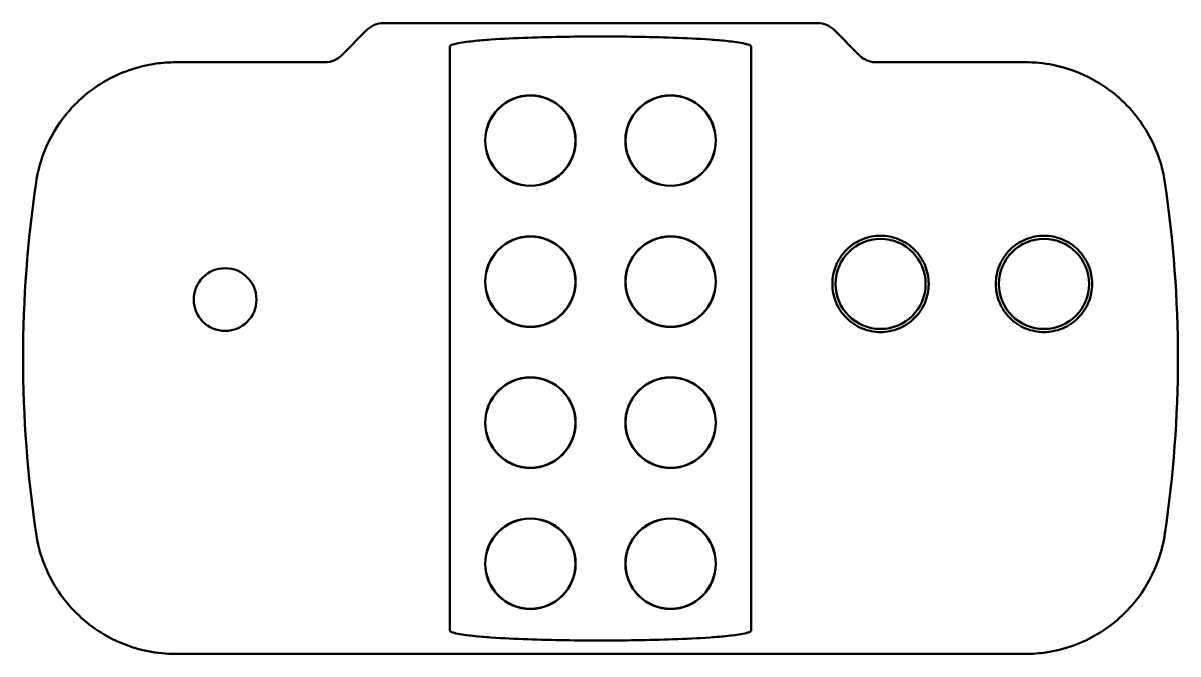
# Model space of a CAD drawing. Header units: inches. Extents: x 2.6 to 8.4, y 2.67 to 5.84.
import ezdxf

# ---------------------------------------------------------------- set-up
doc = ezdxf.new("R2010")
doc.units = ezdxf.units.IN
doc.header["$MEASUREMENT"] = 0
doc.layers.add('Visible (ANSI)', color=7, linetype='Continuous', lineweight=50)

msp = doc.modelspace()

# ---------------------------------------------------------------- linework, layer by layer
at = {"layer": 'Visible (ANSI)'}
for p, q in [((4.4092, 5.835), (6.5908, 5.835)), ((4.198, 5.6728), (4.3256, 5.8004)), ((6.6744, 5.8004), (6.802, 5.6728)), ((4.7425, 5.7169), (4.7425, 2.7834)), ((6.2575, 2.7834), (6.2575, 5.7169)), ((3.3645, 5.6382), (4.1145, 5.6382)), ((6.8855, 5.6382), (7.6355, 5.6382)), ((7.6355, 2.6653), (3.3645, 2.6653))]:
    msp.add_line(p, q, dxfattribs=at)
for centre, radius in [((5.1476, 5.2445), 0.2275), ((5.1476, 5.2445), 0.2264), ((5.8524, 5.2445), 0.2275), ((5.8524, 5.2445), 0.2264), ((5.1476, 4.5358), 0.2275), ((5.1476, 4.5358), 0.2264), ((5.8524, 4.5358), 0.2275), ((5.8524, 4.5358), 0.2264), ((6.9073, 4.5245), 0.2264), ((7.7286, 4.5245), 0.2264), ((3.6137, 4.4459), 0.1575), ((5.1476, 3.8272), 0.2275), ((5.1476, 3.8272), 0.2264), ((5.8524, 3.8272), 0.2275), ((5.8524, 3.8272), 0.2264), ((5.1476, 3.1185), 0.2275), ((5.1476, 3.1185), 0.2264), ((5.8524, 3.1185), 0.2275), ((5.8524, 3.1185), 0.2264)]:
    msp.add_circle(centre, radius, dxfattribs=at)
for centre, start, end in [((4.4092, 5.7169), 90, 135), ((6.5908, 5.7169), 45, 90)]:
    msp.add_arc(centre, 0.1181, start, end, dxfattribs=at)
for points, knots in [([(4.7425, 5.7169), (4.7425, 5.7173), (4.7426, 5.7177), (4.7428, 5.7184), (4.743, 5.7188), (4.7439, 5.7203), (4.7451, 5.7213), (4.75, 5.7247), (4.7547, 5.7263), (4.7642, 5.7294), (4.7691, 5.7306), (4.7876, 5.7349), (4.8018, 5.7372), (4.8305, 5.7413), (4.845, 5.743), (4.8891, 5.7477), (4.919, 5.7501), (5.01, 5.7565), (5.0723, 5.7595), (5.2599, 5.7661), (5.3855, 5.7677), (5.6145, 5.7677), (5.7401, 5.7661), (5.9277, 5.7595), (5.99, 5.7565), (6.081, 5.7501), (6.1109, 5.7477), (6.155, 5.743), (6.1695, 5.7413), (6.1982, 5.7372), (6.2124, 5.7349), (6.2309, 5.7306), (6.2358, 5.7294), (6.2453, 5.7263), (6.25, 5.7247), (6.2549, 5.7213), (6.2561, 5.7203), (6.257, 5.7188), (6.2572, 5.7184), (6.2574, 5.7177), (6.2575, 5.7173), (6.2575, 5.7169)], [1.830714, 1.830714, 1.830714, 1.830714, 1.833283, 1.833283, 1.836307, 1.836307, 1.846329, 1.846329, 1.881543, 1.881543, 1.916758, 1.916758, 2.025799, 2.025799, 2.134841, 2.134841, 2.352925, 2.352925, 2.789093, 2.789093, 3.661427, 3.661427, 4.533762, 4.533762, 4.96993, 4.96993, 5.188014, 5.188014, 5.297055, 5.297055, 5.406097, 5.406097, 5.441312, 5.441312, 5.476526, 5.476526, 5.486548, 5.486548, 5.489572, 5.489572, 5.492141, 5.492141, 5.492141, 5.492141]), ([(3.3645, 5.6382), (3.3319, 5.6382), (3.2994, 5.6359), (3.1745, 5.6186), (3.0845, 5.5872), (2.925, 5.4929), (2.8552, 5.4308), (2.7558, 5.2996), (2.7208, 5.2348), (2.6813, 5.1232), (2.6703, 5.0788), (2.6636, 5.0337)], [-2.140302, -2.140302, -2.140302, -2.140302, -1.932611, -1.932611, -1.336434, -1.336434, -0.75234, -0.75234, -0.289362, -0.289362, 0, 0, 0, 0]), ([(4.198, 5.6728), (4.188, 5.6628), (4.1763, 5.6547), (4.1481, 5.6418), (4.1313, 5.6382), (4.1145, 5.6382)], [0, 0, 0, 0, 0.2147746, 0.2147746, 0.4717638, 0.4717638, 0.4717638, 0.4717638]), ([(6.8855, 5.6382), (6.8783, 5.6382), (6.871, 5.6389), (6.8524, 5.6423), (6.8413, 5.6462), (6.8203, 5.6571), (6.8105, 5.6643), (6.802, 5.6728)], [0, 0, 0, 0, 0.1110564, 0.1110564, 0.2887465, 0.2887465, 0.4717627, 0.4717627, 0.4717627, 0.4717627]), ([(8.3364, 5.0337), (8.3322, 5.0624), (8.3261, 5.0908), (8.2933, 5.2094), (8.2499, 5.2949), (8.1338, 5.442), (8.0612, 5.5037), (7.9152, 5.5848), (7.8452, 5.6105), (7.7276, 5.6337), (7.6816, 5.6382), (7.6355, 5.6382)], [-2.140301, -2.140301, -2.140301, -2.140301, -1.956135, -1.956135, -1.358415, -1.358415, -0.763642, -0.763642, -0.293708, -0.293708, 0, 0, 0, 0]), ([(2.6636, 5.0337), (2.6202, 4.7419), (2.5984, 4.4468), (2.5984, 3.8567), (2.6202, 3.5616), (2.6636, 3.2698)], [-4.408213, -4.408213, -4.408213, -4.408213, -2.204106, -2.204106, 0, 0, 0, 0]), ([(8.3364, 3.2698), (8.3798, 3.5616), (8.4016, 3.8567), (8.4016, 4.4468), (8.3798, 4.7419), (8.3364, 5.0337)], [-4.408213, -4.408213, -4.408213, -4.408213, -2.204106, -2.204106, 0, 0, 0, 0]), ([(7.1494, 4.5245), (7.1494, 4.4941), (7.1433, 4.4617), (7.1186, 4.402), (7.1, 4.3748), (7.057, 4.3318), (7.0297, 4.3132), (6.9701, 4.2885), (6.9377, 4.2824), (6.8769, 4.2824), (6.8445, 4.2885), (6.7848, 4.3132), (6.7576, 4.3318), (6.7146, 4.3748), (6.6959, 4.402), (6.6712, 4.4617), (6.6651, 4.4941), (6.6651, 4.5549), (6.6712, 4.5873), (6.6959, 4.647), (6.7145, 4.6742), (6.7575, 4.7172), (6.7848, 4.7358), (6.8444, 4.7606), (6.8769, 4.7666), (6.9377, 4.7666), (6.9701, 4.7606), (7.0298, 4.7358), (7.057, 4.7172), (7.1, 4.6742), (7.1186, 4.647), (7.1433, 4.5873), (7.1494, 4.5549), (7.1494, 4.5245)], [0, 0, 0, 0, 0.231762, 0.231762, 0.463525, 0.463525, 0.695512, 0.695512, 0.9275, 0.9275, 1.159422, 1.159422, 1.391344, 1.391344, 1.623064, 1.623064, 1.854783, 1.854783, 2.086423, 2.086423, 2.318063, 2.318063, 2.550064, 2.550064, 2.782066, 2.782066, 3.014167, 3.014167, 3.246267, 3.246267, 3.477917, 3.477917, 3.709566, 3.709566, 3.709566, 3.709566]), ([(7.9707, 4.5245), (7.9707, 4.4941), (7.9646, 4.4617), (7.9399, 4.4021), (7.9214, 4.3749), (7.8784, 4.3319), (7.8511, 4.3132), (7.7914, 4.2885), (7.759, 4.2824), (7.6982, 4.2824), (7.6657, 4.2885), (7.606, 4.3132), (7.5788, 4.3319), (7.5358, 4.3749), (7.5172, 4.4021), (7.4925, 4.4617), (7.4864, 4.4941), (7.4864, 4.5549), (7.4925, 4.5874), (7.5172, 4.647), (7.5359, 4.6743), (7.5789, 4.7173), (7.6061, 4.7359), (7.6658, 4.7606), (7.6982, 4.7666), (7.759, 4.7666), (7.7914, 4.7606), (7.851, 4.7359), (7.8783, 4.7172), (7.9212, 4.6743), (7.9399, 4.6471), (7.9646, 4.5874), (7.9707, 4.5549), (7.9707, 4.5245)], [0, 0, 0, 0, 0.231623, 0.231623, 0.463247, 0.463247, 0.695964, 0.695964, 0.928682, 0.928682, 1.161242, 1.161242, 1.393802, 1.393802, 1.62541, 1.62541, 1.857017, 1.857017, 2.088841, 2.088841, 2.320664, 2.320664, 2.553009, 2.553009, 2.785353, 2.785353, 3.017801, 3.017801, 3.25025, 3.25025, 3.482142, 3.482142, 3.714035, 3.714035, 3.714035, 3.714035]), ([(2.6636, 3.2698), (2.6678, 3.2411), (2.6739, 3.2127), (2.7067, 3.0941), (2.7501, 3.0086), (2.8662, 2.8615), (2.9388, 2.7998), (3.0848, 2.7187), (3.1548, 2.693), (3.2724, 2.6698), (3.3184, 2.6653), (3.3645, 2.6653)], [-2.140301, -2.140301, -2.140301, -2.140301, -1.956135, -1.956135, -1.358415, -1.358415, -0.763642, -0.763642, -0.293708, -0.293708, 0, 0, 0, 0]), ([(7.6355, 2.6653), (7.6699, 2.6653), (7.7044, 2.6678), (7.8306, 2.6864), (7.92, 2.7183), (8.0785, 2.8133), (8.1478, 2.8758), (8.2459, 3.0068), (8.2801, 3.071), (8.3189, 3.1814), (8.3298, 3.2253), (8.3364, 3.2698)], [-21.024603, -21.024603, -21.024603, -21.024603, -20.805029, -20.805029, -20.211292, -20.211292, -19.627661, -19.627661, -19.170224, -19.170224, -18.884325, -18.884325, -18.884325, -18.884325]), ([(6.2575, 2.7834), (6.2575, 2.7831), (6.2574, 2.7827), (6.2572, 2.782), (6.257, 2.7815), (6.2561, 2.7801), (6.2549, 2.7791), (6.25, 2.7757), (6.2453, 2.774), (6.2358, 2.771), (6.2309, 2.7697), (6.2124, 2.7654), (6.1982, 2.7632), (6.1695, 2.7591), (6.155, 2.7573), (6.1109, 2.7527), (6.081, 2.7502), (5.99, 2.7438), (5.9277, 2.7409), (5.7401, 2.7342), (5.6145, 2.7326), (5.3855, 2.7326), (5.2599, 2.7342), (5.0723, 2.7409), (5.01, 2.7438), (4.919, 2.7502), (4.8891, 2.7527), (4.845, 2.7573), (4.8305, 2.7591), (4.8018, 2.7632), (4.7876, 2.7654), (4.7691, 2.7697), (4.7642, 2.771), (4.7547, 2.774), (4.75, 2.7757), (4.7451, 2.7791), (4.7439, 2.7801), (4.743, 2.7815), (4.7428, 2.782), (4.7426, 2.7827), (4.7425, 2.7831), (4.7425, 2.7834)], [1.830714, 1.830714, 1.830714, 1.830714, 1.833283, 1.833283, 1.836307, 1.836307, 1.846329, 1.846329, 1.881543, 1.881543, 1.916758, 1.916758, 2.025799, 2.025799, 2.134841, 2.134841, 2.352925, 2.352925, 2.789093, 2.789093, 3.661427, 3.661427, 4.533762, 4.533762, 4.96993, 4.96993, 5.188014, 5.188014, 5.297055, 5.297055, 5.406097, 5.406097, 5.441312, 5.441312, 5.476526, 5.476526, 5.486548, 5.486548, 5.489572, 5.489572, 5.492141, 5.492141, 5.492141, 5.492141])]:
    msp.add_open_spline(points, degree=3, knots=knots, dxfattribs=at)

doc.saveas('drawing.dxf')
